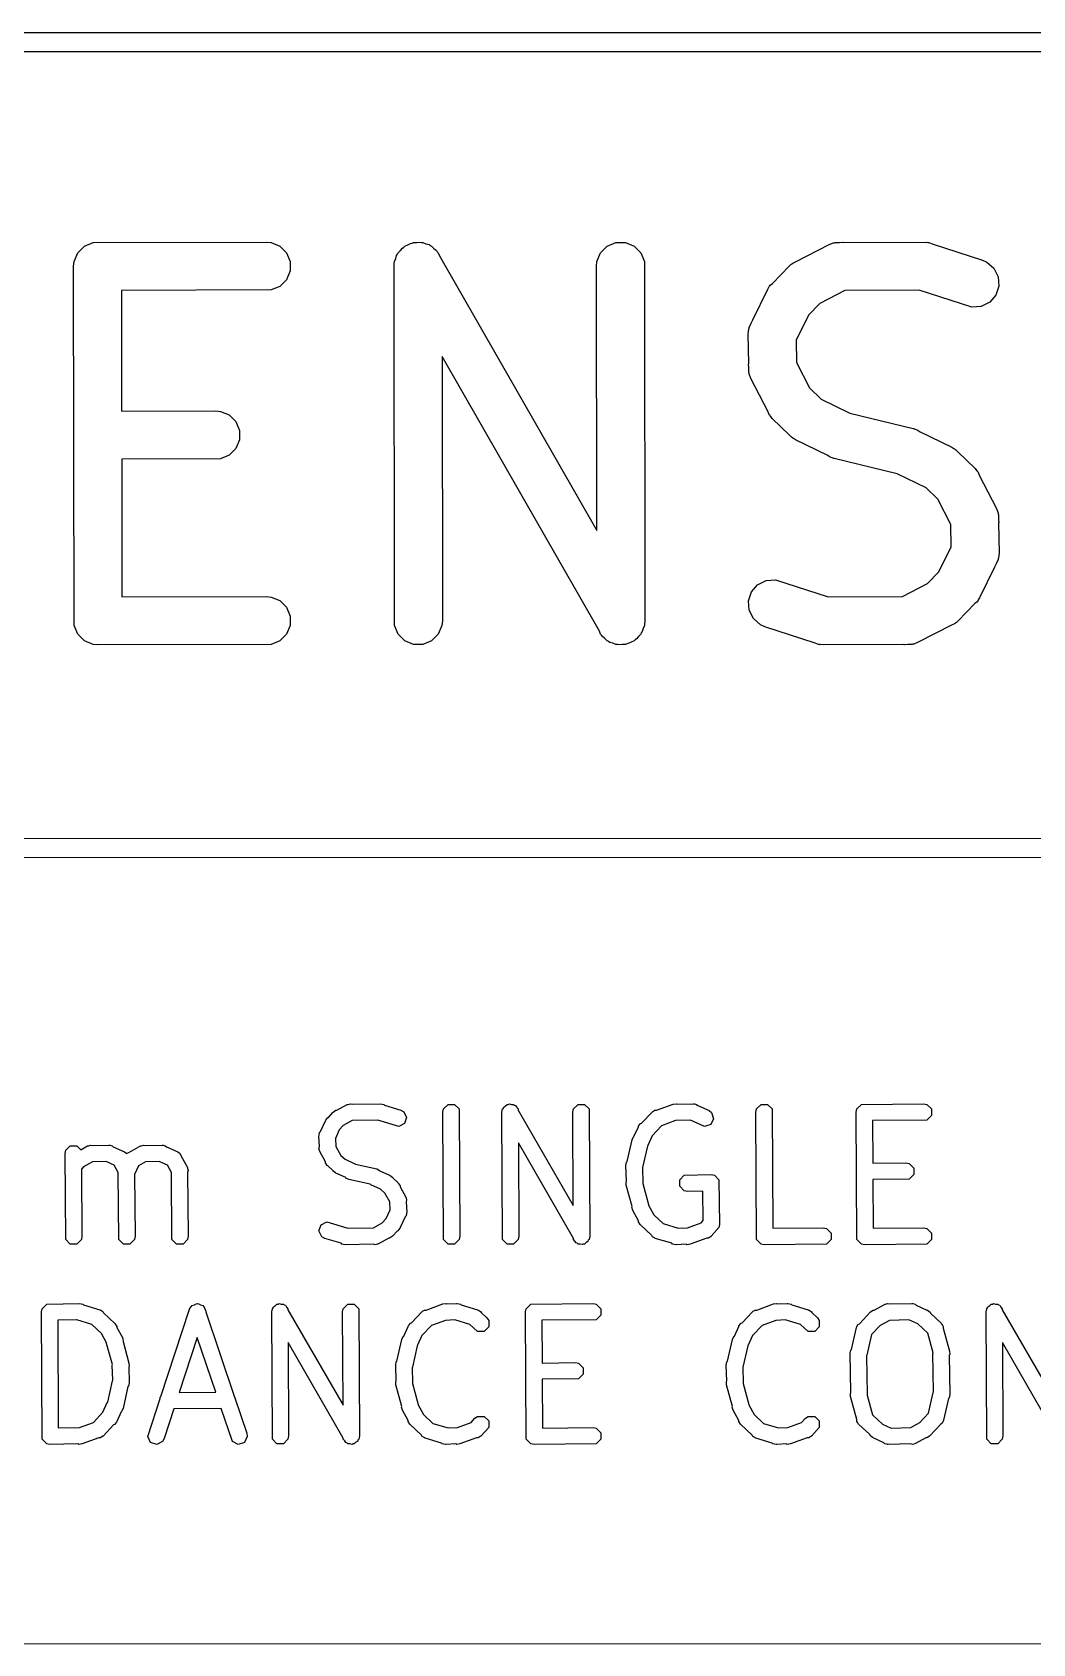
# Model space of a CAD drawing. Extents: x 138 to 258, y -115 to -93.
# Drawn here: x 219.03 to 225.34, y -103.04 to -92.88 of the extents above; entities that cross this region are included whole.
import ezdxf

# ---------------------------------------------------------------- set-up
doc = ezdxf.new("R2010")
doc.units = 0
doc.layers.add('BLACK', color=7, linetype='CONTINUOUS')

msp = doc.modelspace()

# ---------------------------------------------------------------- linework, layer by layer
at = {"layer": 'BLACK', "linetype": 'CONTINUOUS'}
for p, q in [((164.0343, -92.879934), (258.0386, -92.8751)), ((257.975155, -92.99727), (164.117349, -93.002096)), ((219.358984, -94.224288), (219.413921, -94.201532)), ((219.413921, -94.201532), (220.508034, -94.198604)), ((220.508034, -94.198604), (220.537766, -94.201532)), ((220.537766, -94.201532), (220.592703, -94.224288)), ((221.400034, -94.21653), (221.417633, -94.206475)), ((221.417633, -94.206475), (221.427269, -94.20525)), ((221.427269, -94.20525), (221.436245, -94.201532)), ((221.436245, -94.201532), (221.456516, -94.201532)), ((221.456516, -94.201532), (221.476622, -94.198976)), ((221.476622, -94.198976), (221.485994, -94.201532)), ((221.485994, -94.201532), (221.495709, -94.201532)), ((221.495709, -94.201532), (221.514435, -94.209288)), ((222.658565, -94.224288), (222.713502, -94.201532)), ((222.713502, -94.201532), (222.772966, -94.201532)), ((222.772966, -94.201532), (222.827903, -94.224288)), ((224.058774, -94.214693), (224.086677, -94.204015)), ((224.086677, -94.204015), (224.092139, -94.203626)), ((224.092139, -94.203626), (224.097197, -94.201532)), ((224.097197, -94.201532), (224.123549, -94.201394)), ((224.123549, -94.201394), (224.14599, -94.1998)), ((224.14599, -94.1998), (224.150355, -94.201255)), ((224.150355, -94.201255), (224.65912, -94.198604)), ((224.65912, -94.198604), (224.674163, -94.200085)), ((224.674163, -94.200085), (224.678181, -94.1998)), ((224.678181, -94.1998), (224.681194, -94.200777)), ((224.681194, -94.200777), (224.688852, -94.201532)), ((224.688852, -94.201532), (224.708134, -94.209519)), ((219.294181, -94.321272), (219.316937, -94.266335)), ((219.316937, -94.266335), (219.358984, -94.224288)), ((220.592703, -94.224288), (220.63475, -94.266335)), ((220.63475, -94.266335), (220.657506, -94.321272)), ((221.316505, -94.321272), (221.324261, -94.302545)), ((221.324261, -94.302545), (221.329595, -94.282991)), ((221.329595, -94.282991), (221.335543, -94.27531)), ((221.335543, -94.27531), (221.339261, -94.266335)), ((221.339261, -94.266335), (221.353593, -94.252002)), ((221.353593, -94.252002), (221.366004, -94.235977)), ((221.366004, -94.235977), (221.374438, -94.231157)), ((221.374438, -94.231157), (221.381308, -94.224288)), ((221.381308, -94.224288), (221.400034, -94.21653)), ((221.514435, -94.209288), (221.53399, -94.214622)), ((221.53399, -94.214622), (221.54167, -94.22057)), ((221.54167, -94.22057), (221.550646, -94.224288)), ((221.550646, -94.224288), (221.564978, -94.23862)), ((221.564978, -94.23862), (221.581004, -94.251031)), ((221.581004, -94.251031), (221.585853, -94.259495)), ((221.585853, -94.259495), (221.592693, -94.266335)), ((221.592693, -94.266335), (221.600317, -94.28474)), ((221.600317, -94.28474), (222.592988, -96.01739)), ((222.593762, -94.321272), (222.616518, -94.266335)), ((222.616518, -94.266335), (222.658565, -94.224288)), ((222.827903, -94.224288), (222.86995, -94.266335)), ((222.86995, -94.266335), (222.892706, -94.321272)), ((223.847624, -94.32317), (224.058774, -94.214693)), ((224.708134, -94.209519), (225.026628, -94.312863)), ((219.291253, -94.351004), (219.294181, -94.321272)), ((219.294181, -96.615936), (219.291253, -94.351004)), ((220.657506, -94.380736), (220.63475, -94.435673)), ((220.657506, -94.321272), (220.657506, -94.380736)), ((221.313577, -94.351004), (221.31433, -94.343356)), ((221.316505, -96.615936), (221.313577, -94.351004)), ((221.313949, -94.340359), (221.315007, -94.336477)), ((221.31433, -94.343356), (221.313949, -94.340359)), ((221.315007, -94.336477), (221.316505, -94.321272)), ((222.590834, -94.351004), (222.593762, -94.321272)), ((222.592988, -96.01739), (222.590834, -94.351004)), ((222.892706, -94.321272), (222.895634, -96.586204)), ((223.700738, -94.458716), (223.80629, -94.349679)), ((223.80629, -94.349679), (223.817976, -94.340087)), ((223.817976, -94.340087), (223.820614, -94.337047)), ((223.820614, -94.337047), (223.823469, -94.33558)), ((223.823469, -94.33558), (223.829384, -94.330726)), ((223.829384, -94.330726), (223.847624, -94.32317)), ((225.026628, -94.312863), (225.053908, -94.325043)), ((225.053908, -94.325043), (225.09883, -94.364003)), ((225.09883, -94.364003), (225.125423, -94.417189)), ((220.537766, -94.500476), (219.593359, -94.503003)), ((219.593359, -94.503003), (219.594345, -95.265231)), ((220.592703, -94.47772), (220.537766, -94.500476)), ((220.63475, -94.435673), (220.592703, -94.47772)), ((223.577054, -94.689493), (223.671304, -94.495724)), ((223.671304, -94.495724), (223.679359, -94.482927)), ((223.679359, -94.482927), (223.680899, -94.479211)), ((223.680899, -94.479211), (223.683187, -94.476847)), ((223.683187, -94.476847), (223.68722, -94.470441)), ((223.68722, -94.470441), (223.700738, -94.458716)), ((224.158389, -94.50324), (223.999256, -94.584994)), ((224.626999, -94.500798), (224.158389, -94.50324)), ((224.959374, -94.608646), (224.626999, -94.500798)), ((225.129638, -94.476503), (225.110834, -94.532916)), ((225.125423, -94.417189), (225.129638, -94.476503)), ((223.999256, -94.584994), (223.928218, -94.658378)), ((225.018687, -94.60443), (224.959374, -94.608646)), ((225.071873, -94.577837), (225.018687, -94.60443)), ((225.110834, -94.532916), (225.071873, -94.577837)), ((223.554189, -94.736503), (223.566817, -94.71054)), ((223.566817, -94.71054), (223.574461, -94.692087)), ((223.574461, -94.692087), (223.577054, -94.689493)), ((223.928218, -94.658378), (223.851483, -94.816138)), ((223.548777, -94.776756), (223.551705, -94.747024)), ((223.551076, -94.967264), (223.548777, -94.776756)), ((223.551705, -94.747024), (223.5538, -94.741964)), ((223.5538, -94.741964), (223.554189, -94.736503)), ((223.851483, -94.816138), (223.853192, -94.957741)), ((222.608893, -96.652467), (221.616222, -94.919817)), ((221.616222, -94.919817), (221.618377, -96.586204)), ((223.549974, -94.970571), (223.551076, -94.967264)), ((223.551349, -94.989931), (223.549974, -94.970571)), ((223.551705, -95.019364), (223.551349, -94.989931)), ((223.5538, -95.024423), (223.551705, -95.019364)), ((223.853192, -94.957741), (223.935167, -95.117304)), ((223.554189, -95.029885), (223.5538, -95.024423)), ((223.564866, -95.057787), (223.554189, -95.029885)), ((223.673343, -95.268936), (223.564866, -95.057787)), ((223.935167, -95.117304), (224.008553, -95.188344)), ((224.008553, -95.188344), (224.190452, -95.276821)), ((219.594345, -95.265231), (220.18872, -95.262985)), ((220.18872, -95.262985), (220.218452, -95.265913)), ((220.218452, -95.265913), (220.273389, -95.288669)), ((220.273389, -95.288669), (220.315436, -95.330716)), ((223.680899, -95.287177), (223.673343, -95.268936)), ((223.685753, -95.293091), (223.680899, -95.287177)), ((223.68722, -95.295947), (223.685753, -95.293091)), ((223.69026, -95.298584), (223.68722, -95.295947)), ((223.699852, -95.310271), (223.69026, -95.298584)), ((223.808889, -95.415822), (223.699852, -95.310271)), ((224.190452, -95.276821), (224.589644, -95.373973)), ((220.315436, -95.330716), (220.338192, -95.385653)), ((220.338192, -95.385653), (220.338192, -95.445117)), ((223.820614, -95.429341), (223.808889, -95.415822)), ((224.589644, -95.373973), (224.591838, -95.374757)), ((224.591838, -95.374757), (224.592935, -95.374835)), ((224.592935, -95.374835), (224.595365, -95.376017)), ((224.595365, -95.376017), (224.617778, -95.384025)), ((224.617778, -95.384025), (224.629145, -95.392447)), ((224.629145, -95.392447), (224.833714, -95.49195)), ((220.315436, -95.500054), (220.273389, -95.542101)), ((220.338192, -95.445117), (220.315436, -95.500054)), ((223.827019, -95.433373), (223.820614, -95.429341)), ((223.829384, -95.435662), (223.827019, -95.433373)), ((223.833102, -95.437202), (223.829384, -95.435662)), ((223.845897, -95.445256), (223.833102, -95.437202)), ((224.050464, -95.544759), (223.845897, -95.445256)), ((224.833714, -95.49195), (224.84651, -95.500005)), ((224.84651, -95.500005), (224.850227, -95.501545)), ((224.850227, -95.501545), (224.85259, -95.503833)), ((224.85259, -95.503833), (224.858997, -95.507866)), ((224.858997, -95.507866), (224.870721, -95.521384)), ((224.870721, -95.521384), (224.979759, -95.626936)), ((220.218452, -95.564857), (219.594735, -95.567214)), ((219.594735, -95.567214), (219.595859, -96.436245)), ((220.273389, -95.542101), (220.218452, -95.564857)), ((224.061833, -95.553183), (224.050464, -95.544759)), ((224.084245, -95.56119), (224.061833, -95.553183)), ((224.086676, -95.562373), (224.084245, -95.56119)), ((224.087772, -95.56245), (224.086676, -95.562373)), ((224.089967, -95.563235), (224.087772, -95.56245)), ((224.489156, -95.660385), (224.089967, -95.563235)), ((224.979759, -95.626936), (224.98935, -95.638622)), ((224.671059, -95.748864), (224.489156, -95.660385)), ((224.98935, -95.638622), (224.992391, -95.64126)), ((224.992391, -95.64126), (224.993857, -95.644115)), ((224.993857, -95.644115), (224.998712, -95.65003)), ((224.998712, -95.65003), (225.006267, -95.66827)), ((225.006267, -95.66827), (225.114745, -95.87942)), ((224.744443, -95.819902), (224.671059, -95.748864)), ((224.826418, -95.979465), (224.744443, -95.819902)), ((225.114745, -95.87942), (225.125423, -95.907323)), ((225.125423, -95.907323), (225.125811, -95.912785)), ((225.125811, -95.912785), (225.127906, -95.917843)), ((225.127906, -95.917843), (225.128261, -95.947259)), ((224.828127, -96.121067), (224.826418, -95.979465)), ((225.128261, -95.947259), (225.129638, -95.966636)), ((225.129638, -95.966636), (225.128534, -95.969945)), ((225.128534, -95.969945), (225.130834, -96.160451)), ((224.751393, -96.278827), (224.828127, -96.121067)), ((225.112791, -96.226672), (225.10515, -96.24512)), ((225.125423, -96.200703), (225.112791, -96.226672)), ((225.125811, -96.19524), (225.125423, -96.200703)), ((225.127906, -96.190183), (225.125811, -96.19524)), ((225.130834, -96.160451), (225.127906, -96.190183)), ((223.607738, -96.359371), (223.660924, -96.332778)), ((223.660924, -96.332778), (223.720238, -96.328562)), ((223.720238, -96.328562), (224.052612, -96.436409)), ((224.680353, -96.352214), (224.751393, -96.278827)), ((225.102557, -96.247712), (225.008307, -96.441482)), ((225.10515, -96.24512), (225.102557, -96.247712)), ((219.595859, -96.436245), (220.508034, -96.433804)), ((220.508034, -96.433804), (220.537766, -96.436732)), ((220.537766, -96.436732), (220.592703, -96.459488)), ((223.549973, -96.460705), (223.568777, -96.404293)), ((223.568777, -96.404293), (223.607738, -96.359371)), ((224.052612, -96.436409), (224.521221, -96.433967)), ((224.521221, -96.433967), (224.680353, -96.352214)), ((225.008307, -96.441482), (225.000253, -96.454275)), ((220.592703, -96.459488), (220.63475, -96.501535)), ((220.63475, -96.501535), (220.657506, -96.556472)), ((223.554189, -96.520019), (223.549973, -96.460705)), ((223.580782, -96.573205), (223.554189, -96.520019)), ((224.978876, -96.478486), (224.873322, -96.587529)), ((224.992391, -96.466766), (224.978876, -96.478486)), ((224.996423, -96.46036), (224.992391, -96.466766)), ((224.998713, -96.457995), (224.996423, -96.46036)), ((225.000253, -96.454275), (224.998713, -96.457995)), ((219.316937, -96.670873), (219.294181, -96.615936)), ((220.657506, -96.615936), (220.63475, -96.670873)), ((220.657506, -96.556472), (220.657506, -96.615936)), ((221.339261, -96.670873), (221.316505, -96.615936)), ((221.615449, -96.615936), (221.592693, -96.670873)), ((221.618377, -96.586204), (221.615449, -96.615936)), ((222.884949, -96.634662), (222.879616, -96.654217)), ((222.892706, -96.615936), (222.884949, -96.634662)), ((222.894203, -96.60073), (222.892706, -96.615936)), ((222.895262, -96.596849), (222.894203, -96.60073)), ((222.895634, -96.586204), (222.89488, -96.593851)), ((222.89488, -96.593851), (222.895262, -96.596849)), ((223.625704, -96.612166), (223.580782, -96.573205)), ((223.652984, -96.624345), (223.625704, -96.612166)), ((223.971472, -96.727687), (223.652984, -96.624345)), ((224.831983, -96.614039), (224.620837, -96.722515)), ((224.850228, -96.606482), (224.831983, -96.614039)), ((224.856144, -96.601626), (224.850228, -96.606482)), ((224.858997, -96.600161), (224.856144, -96.601626)), ((224.861631, -96.597122), (224.858997, -96.600161)), ((224.873322, -96.587529), (224.861631, -96.597122)), ((219.358984, -96.71292), (219.316937, -96.670873)), ((219.413921, -96.735676), (219.358984, -96.71292)), ((219.443653, -96.738604), (219.413921, -96.735676)), ((220.537766, -96.735676), (219.443653, -96.738604)), ((220.592703, -96.71292), (220.537766, -96.735676)), ((220.63475, -96.670873), (220.592703, -96.71292)), ((221.381308, -96.71292), (221.339261, -96.670873)), ((221.436245, -96.735676), (221.381308, -96.71292)), ((221.495709, -96.735676), (221.436245, -96.735676)), ((221.550646, -96.71292), (221.495709, -96.735676)), ((221.592693, -96.670873), (221.550646, -96.71292)), ((222.616518, -96.670873), (222.608893, -96.652467)), ((222.623357, -96.677712), (222.616518, -96.670873)), ((222.628207, -96.686177), (222.623357, -96.677712)), ((222.644232, -96.698587), (222.628207, -96.686177)), ((222.658565, -96.71292), (222.644232, -96.698587)), ((222.66754, -96.716637), (222.658565, -96.71292)), ((222.675221, -96.722586), (222.66754, -96.716637)), ((222.694775, -96.727919), (222.675221, -96.722586)), ((222.713502, -96.735676), (222.694775, -96.727919)), ((222.723217, -96.735676), (222.713502, -96.735676)), ((222.732589, -96.738232), (222.723217, -96.735676)), ((222.752695, -96.735676), (222.732589, -96.738232)), ((222.772966, -96.735676), (222.752695, -96.735676)), ((222.781941, -96.731957), (222.772966, -96.735676)), ((222.791578, -96.730733), (222.781941, -96.731957)), ((222.809176, -96.720677), (222.791578, -96.730733)), ((222.827903, -96.71292), (222.809176, -96.720677)), ((222.834772, -96.70605), (222.827903, -96.71292)), ((222.843207, -96.701231), (222.834772, -96.70605)), ((222.855617, -96.685205), (222.843207, -96.701231)), ((222.86995, -96.670873), (222.855617, -96.685205)), ((222.873667, -96.661897), (222.86995, -96.670873)), ((222.879616, -96.654217), (222.873667, -96.661897)), ((223.990759, -96.735676), (223.971472, -96.727687)), ((223.998417, -96.73643), (223.990759, -96.735676)), ((224.001431, -96.737408), (223.998417, -96.73643)), ((224.005447, -96.737122), (224.001431, -96.737408)), ((224.020491, -96.738604), (224.005447, -96.737122)), ((224.529258, -96.735952), (224.020491, -96.738604)), ((224.533621, -96.737407), (224.529258, -96.735952)), ((224.556046, -96.735813), (224.533621, -96.737407)), ((224.582414, -96.735676), (224.556046, -96.735813)), ((224.587473, -96.73358), (224.582414, -96.735676)), ((224.592935, -96.733192), (224.587473, -96.73358)), ((224.620837, -96.722515), (224.592935, -96.733192)), ((214.247846, -97.959923), (236.4486, -97.9551)), ((236.385117, -98.077285), (214.282291, -98.082087)), ((220.899937, -99.718067), (220.926853, -99.687986)), ((220.926853, -99.687986), (220.926914, -99.687804)), ((220.926914, -99.687804), (220.927115, -99.687693)), ((220.927115, -99.687693), (220.929493, -99.685036)), ((220.929493, -99.685036), (220.946797, -99.673473)), ((220.946797, -99.673473), (220.952974, -99.673473)), ((220.952974, -99.673473), (221.017861, -99.637791)), ((221.017861, -99.637791), (221.020438, -99.637085)), ((221.020438, -99.637085), (221.021304, -99.63622)), ((221.021304, -99.63622), (221.023774, -99.636171)), ((221.023774, -99.636171), (221.037934, -99.632294)), ((221.037934, -99.632294), (221.048131, -99.635693)), ((221.048131, -99.635693), (221.227983, -99.63216)), ((221.227983, -99.63216), (221.248395, -99.63622)), ((221.248395, -99.63622), (221.253196, -99.641021)), ((221.253196, -99.641021), (221.35661, -99.67215)), ((221.35661, -99.67215), (221.374691, -99.682457)), ((221.374691, -99.682457), (221.392949, -99.718972)), ((221.621683, -99.6855), (221.625743, -99.665088)), ((221.625743, -100.488232), (221.621683, -99.6855)), ((221.625743, -99.665088), (221.654611, -99.63622)), ((221.654611, -99.63622), (221.695435, -99.63622)), ((221.695435, -99.63622), (221.724303, -99.665088)), ((221.724303, -99.665088), (221.728363, -100.46782)), ((221.994216, -99.6855), (221.998276, -99.665088)), ((221.998276, -100.488232), (221.994216, -99.6855)), ((221.998276, -99.665088), (222.003456, -99.659907)), ((222.003456, -99.659907), (222.005384, -99.65284)), ((222.005384, -99.65284), (222.017377, -99.645986)), ((222.017377, -99.645986), (222.027144, -99.63622)), ((222.027144, -99.63622), (222.034469, -99.63622)), ((222.034469, -99.63622), (222.040829, -99.632586)), ((222.040829, -99.632586), (222.054154, -99.63622)), ((222.054154, -99.63622), (222.067968, -99.63622)), ((222.067968, -99.63622), (222.073148, -99.6414)), ((222.073148, -99.6414), (222.080216, -99.643328)), ((222.080216, -99.643328), (222.087235, -99.655487)), ((222.087235, -99.655487), (222.096836, -99.665088)), ((222.096836, -99.665088), (222.096871, -99.672179)), ((222.096871, -99.672179), (222.444231, -100.27389)), ((222.441256, -99.6855), (222.445316, -99.665088)), ((222.444231, -100.27389), (222.441256, -99.6855)), ((222.445316, -99.665088), (222.474184, -99.63622)), ((222.474184, -99.63622), (222.515008, -99.63622)), ((222.515008, -99.63622), (222.543876, -99.665088)), ((222.543876, -99.665088), (222.547936, -100.46782)), ((222.875701, -99.754875), (222.941172, -99.685036)), ((222.941172, -99.685036), (222.943393, -99.683551)), ((222.943393, -99.683551), (222.943941, -99.682457)), ((222.943941, -99.682457), (222.946355, -99.681572)), ((222.946355, -99.681572), (222.958476, -99.673474)), ((222.958476, -99.673474), (222.968465, -99.673473)), ((222.968465, -99.673473), (223.073781, -99.634897)), ((223.073781, -99.634897), (223.09443, -99.632294)), ((223.09443, -99.632294), (223.100427, -99.635292)), ((223.100427, -99.635292), (223.202409, -99.63216)), ((223.202409, -99.63216), (223.205028, -99.632681)), ((223.205028, -99.632681), (223.20619, -99.632294)), ((223.20619, -99.632294), (223.208631, -99.633397)), ((223.208631, -99.633397), (223.222821, -99.63622)), ((223.222821, -99.63622), (223.229374, -99.642773)), ((223.229374, -99.642773), (223.30077, -99.675044)), ((223.30077, -99.675044), (223.317211, -99.687804)), ((223.317211, -99.687804), (223.330122, -99.726534)), ((223.596109, -99.6855), (223.600169, -99.665088)), ((223.600169, -100.488232), (223.596109, -99.6855)), ((223.600169, -99.665088), (223.629037, -99.63622)), ((223.629037, -99.63622), (223.669861, -99.63622)), ((223.669861, -99.63622), (223.698729, -99.665088)), ((223.698729, -99.665088), (223.702535, -100.41778)), ((224.229416, -99.6855), (224.233476, -99.665088)), ((224.233476, -100.488232), (224.229416, -99.6855)), ((224.233476, -99.665088), (224.262344, -99.63622)), ((224.262344, -99.63622), (224.65529, -99.63216)), ((224.65529, -99.63216), (224.675702, -99.63622)), ((224.675702, -99.63622), (224.70457, -99.665088)), ((224.70457, -99.665088), (224.70457, -99.705912)), ((220.849975, -99.807548), (220.880676, -99.739628)), ((220.880676, -99.739594), (220.880707, -99.739558)), ((220.880676, -99.739628), (220.880676, -99.739594)), ((220.880707, -99.739558), (220.882247, -99.736153)), ((220.882247, -99.736153), (220.895007, -99.719711)), ((220.895007, -99.719711), (220.899937, -99.718067)), ((220.993037, -99.769376), (220.967976, -99.797384)), ((221.048822, -99.7387), (220.993037, -99.769376)), ((221.210114, -99.735531), (221.048822, -99.7387)), ((221.211116, -99.736103), (221.210114, -99.735531)), ((221.343524, -99.775959), (221.211116, -99.736103)), ((221.380039, -99.757701), (221.343524, -99.775959)), ((221.392949, -99.718972), (221.380039, -99.757701)), ((222.827421, -99.838121), (222.855103, -99.776882)), ((222.855103, -99.776848), (222.855133, -99.776815)), ((222.855103, -99.776882), (222.855103, -99.776848)), ((222.855133, -99.776815), (222.856675, -99.773405)), ((222.856675, -99.773405), (222.869435, -99.756964)), ((222.869435, -99.756964), (222.875701, -99.754875)), ((223.002017, -99.771062), (222.942389, -99.834667)), ((223.090219, -99.738754), (223.002017, -99.771062)), ((223.090649, -99.73884), (223.090219, -99.738754)), ((223.184626, -99.735953), (223.090649, -99.73884)), ((223.273135, -99.775959), (223.184626, -99.735953)), ((223.311865, -99.763048), (223.273135, -99.775959)), ((223.330122, -99.726534), (223.311865, -99.763048)), ((224.675702, -99.73478), (224.332406, -99.738327)), ((224.332406, -99.738327), (224.333768, -100.007721)), ((224.70457, -99.705912), (224.675702, -99.73478)), ((219.24153, -99.925861), (219.270398, -99.896993)), ((219.270398, -99.896993), (219.311222, -99.896993)), ((219.311222, -99.896993), (219.336182, -99.921953)), ((219.336182, -99.921953), (219.378715, -99.898564)), ((219.378715, -99.898564), (219.381292, -99.897858)), ((219.381292, -99.897858), (219.382158, -99.896993)), ((219.382158, -99.896993), (219.384741, -99.896913)), ((219.384741, -99.896913), (219.398788, -99.893067)), ((219.398788, -99.893067), (219.408169, -99.896193)), ((219.408169, -99.896193), (219.51433, -99.892933)), ((219.51433, -99.892933), (219.51695, -99.893454)), ((219.51695, -99.893454), (219.518112, -99.893067)), ((219.518112, -99.893067), (219.520554, -99.894171)), ((219.520554, -99.894171), (219.534742, -99.896993)), ((219.534742, -99.896993), (219.541295, -99.903546)), ((219.639508, -99.939526), (219.713995, -99.898564)), ((219.713995, -99.898564), (219.716572, -99.897858)), ((219.716572, -99.897858), (219.717438, -99.896993)), ((219.717438, -99.896993), (219.720021, -99.896913)), ((219.720021, -99.896913), (219.734068, -99.893067)), ((219.734068, -99.893067), (219.743449, -99.896193)), ((219.743449, -99.896193), (219.84961, -99.892933)), ((219.84961, -99.892933), (219.85223, -99.893454)), ((219.85223, -99.893454), (219.853392, -99.893067)), ((219.853392, -99.893067), (219.855834, -99.894171)), ((219.855834, -99.894171), (219.870022, -99.896993)), ((219.870022, -99.896993), (219.876575, -99.903546)), ((220.839363, -99.834513), (220.839884, -99.831892)), ((220.842346, -99.904253), (220.839363, -99.834513)), ((220.839497, -99.830731), (220.840601, -99.828288)), ((220.839884, -99.831892), (220.839497, -99.830731)), ((220.840601, -99.828288), (220.843423, -99.814101)), ((220.843423, -99.814101), (220.849975, -99.807548)), ((220.967976, -99.797384), (220.943576, -99.851365)), ((220.943576, -99.851365), (220.945725, -99.90159)), ((222.44528, -100.48114), (222.09792, -99.879429)), ((222.09792, -99.879429), (222.100896, -100.46782)), ((222.784326, -99.996637), (222.815382, -99.85883)), ((222.815382, -99.85883), (222.824271, -99.840012)), ((222.824271, -99.840012), (222.827421, -99.838121)), ((222.914838, -99.895622), (222.911886, -99.899425)), ((222.942389, -99.834667), (222.914838, -99.895622)), ((219.23747, -99.946273), (219.24153, -99.925861)), ((219.24153, -100.488232), (219.23747, -99.946273)), ((219.409826, -99.99939), (219.353891, -100.03015)), ((219.496546, -99.996726), (219.409826, -99.99939)), ((219.548077, -100.020018), (219.496546, -99.996726)), ((219.541295, -99.903546), (219.612692, -99.935819)), ((219.612692, -99.935819), (219.62108, -99.942329)), ((219.62108, -99.942329), (219.623786, -99.943231)), ((219.623786, -99.943231), (219.624935, -99.945321)), ((219.624935, -99.945321), (219.626082, -99.946211)), ((219.626082, -99.946211), (219.628396, -99.943231)), ((219.628396, -99.943231), (219.639508, -99.939526)), ((219.745106, -99.99939), (219.699835, -100.024285)), ((219.831826, -99.996726), (219.745106, -99.99939)), ((219.883357, -100.020018), (219.831826, -99.996726)), ((219.876575, -99.903546), (219.947972, -99.935819)), ((219.947972, -99.935819), (219.95636, -99.942329)), ((219.95636, -99.942329), (219.959066, -99.943231)), ((219.959066, -99.943231), (219.960215, -99.945321)), ((219.960215, -99.945321), (219.964413, -99.948579)), ((219.964413, -99.948579), (219.968116, -99.959688)), ((219.968116, -99.959688), (220.009079, -100.034178)), ((220.839497, -99.912801), (220.842346, -99.904253)), ((220.843306, -99.926712), (220.839497, -99.912801)), ((220.843423, -99.929432), (220.843306, -99.926712)), ((220.844288, -99.930297), (220.843423, -99.929432)), ((220.844994, -99.932874), (220.844288, -99.930297)), ((220.880676, -99.997762), (220.844994, -99.932874)), ((220.880677, -100.00394), (220.880676, -99.997762)), ((220.945725, -99.90159), (220.976579, -99.957699)), ((220.976579, -99.957699), (221.004588, -99.982759)), ((221.004588, -99.982759), (221.06557, -100.010324)), ((222.776536, -100.02078), (222.780596, -100.000368)), ((222.780596, -100.000368), (222.784326, -99.996637)), ((222.911886, -99.899425), (222.881623, -100.033717)), ((219.353891, -100.03015), (219.340979, -100.044581)), ((219.340979, -100.044581), (219.34415, -100.46782)), ((219.572815, -100.065004), (219.548077, -100.020018)), ((219.57681, -100.488232), (219.572815, -100.065004)), ((219.699835, -100.024285), (219.675747, -100.077576)), ((219.675747, -100.077576), (219.67943, -100.46782)), ((219.908095, -100.065004), (219.883357, -100.020018)), ((219.91209, -100.488232), (219.908095, -100.065004)), ((220.009079, -100.034178), (220.009784, -100.036755)), ((220.009784, -100.036755), (220.01065, -100.037621)), ((220.01065, -100.037621), (220.010672, -100.039996)), ((220.010672, -100.039996), (220.014576, -100.054251)), ((220.014576, -100.054251), (220.01091, -100.065247)), ((220.01091, -100.065247), (220.01471, -100.46782)), ((220.892239, -100.021245), (220.880677, -100.00394)), ((220.894898, -100.023624), (220.892239, -100.021245)), ((220.895007, -100.023822), (220.894898, -100.023624)), ((220.895185, -100.023881), (220.895007, -100.023822)), ((220.92527, -100.050799), (220.895185, -100.023881)), ((220.926914, -100.055729), (220.92527, -100.050799)), ((220.943356, -100.068489), (220.926914, -100.055729)), ((220.946763, -100.070029), (220.943356, -100.068489)), ((220.946798, -100.07006), (220.946763, -100.070029)), ((220.946831, -100.070059), (220.946798, -100.07006)), ((221.00807, -100.09774), (220.946831, -100.070059)), ((221.009961, -100.100891), (221.00807, -100.09774)), ((221.028779, -100.10978), (221.009961, -100.100891)), ((221.06557, -100.010324), (221.069373, -100.013275)), ((221.069373, -100.013275), (221.203667, -100.04354)), ((221.203667, -100.04354), (221.222485, -100.052429)), ((221.222485, -100.052429), (221.224375, -100.055579)), ((221.224375, -100.055579), (221.285614, -100.08326)), ((221.285614, -100.08326), (221.285648, -100.08326)), ((221.285648, -100.08326), (221.285682, -100.08329)), ((221.285682, -100.08329), (221.28909, -100.084831)), ((221.28909, -100.084831), (221.305532, -100.097591)), ((221.305532, -100.097591), (221.307175, -100.102521)), ((222.7796, -100.12055), (222.776536, -100.02078)), ((222.881623, -100.033717), (222.880268, -100.036584)), ((222.880268, -100.036584), (222.883216, -100.13254)), ((223.115876, -100.112128), (223.144744, -100.08326)), ((223.144744, -100.08326), (223.314169, -100.0792)), ((223.314169, -100.0792), (223.334581, -100.08326)), ((223.334581, -100.08326), (223.363449, -100.112128)), ((224.333768, -100.007721), (224.54353, -100.004693)), ((224.54353, -100.004693), (224.563942, -100.008753)), ((224.563942, -100.008753), (224.59281, -100.037621)), ((224.59281, -100.078445), (224.563942, -100.107313)), ((224.59281, -100.037621), (224.59281, -100.078445)), ((221.163072, -100.140044), (221.028779, -100.10978)), ((221.166876, -100.142996), (221.163072, -100.140044)), ((221.227855, -100.170559), (221.166876, -100.142996)), ((221.255866, -100.195621), (221.227855, -100.170559)), ((221.28672, -100.251729), (221.255866, -100.195621)), ((221.307175, -100.102521), (221.337256, -100.129436)), ((221.337256, -100.129436), (221.337439, -100.129497)), ((221.337439, -100.129497), (221.337549, -100.129698)), ((221.337549, -100.129698), (221.340206, -100.132075)), ((221.340206, -100.132075), (221.351769, -100.149379)), ((221.351769, -100.149379), (221.351769, -100.155556)), ((221.351769, -100.155556), (221.387452, -100.220446)), ((222.777117, -100.12469), (222.7796, -100.12055)), ((222.778129, -100.145477), (222.777117, -100.12469)), ((222.815379, -100.280966), (222.778129, -100.145477)), ((222.883216, -100.13254), (222.88248, -100.136236)), ((222.88248, -100.136236), (222.918876, -100.268616)), ((223.115876, -100.152952), (223.115876, -100.112128)), ((223.144744, -100.18182), (223.115876, -100.152952)), ((223.165156, -100.18588), (223.144744, -100.18182)), ((223.261565, -100.183569), (223.165156, -100.18588)), ((223.264246, -100.369237), (223.261565, -100.183569)), ((223.363449, -100.112128), (223.367509, -100.393313)), ((224.563942, -100.107313), (224.334289, -100.110628)), ((224.334289, -100.110628), (224.335842, -100.41778)), ((221.264469, -100.355935), (221.288869, -100.301954)), ((221.288869, -100.301954), (221.28672, -100.251729)), ((221.387452, -100.220446), (221.388157, -100.223022)), ((221.388157, -100.223022), (221.389023, -100.223888)), ((221.389023, -100.223888), (221.389139, -100.226607)), ((221.389139, -100.226607), (221.392949, -100.240519)), ((221.392949, -100.240519), (221.390099, -100.249065)), ((221.390099, -100.249065), (221.393083, -100.318807)), ((222.813923, -100.285335), (222.815379, -100.280966)), ((222.81942, -100.305408), (222.813923, -100.285335)), ((222.855103, -100.370294), (222.81942, -100.305408)), ((222.918876, -100.268616), (222.919046, -100.272113)), ((222.919046, -100.272113), (222.952092, -100.332206)), ((220.839497, -100.434348), (220.852407, -100.395619)), ((220.852407, -100.395619), (220.888922, -100.377361)), ((220.888922, -100.377361), (221.02133, -100.417217)), ((221.183623, -100.414619), (221.239409, -100.383942)), ((221.239409, -100.383942), (221.264469, -100.355935)), ((221.38247, -100.345771), (221.35177, -100.413691)), ((221.389023, -100.339219), (221.38247, -100.345771)), ((221.391844, -100.325031), (221.389023, -100.339219)), ((221.392949, -100.322589), (221.391844, -100.325031)), ((221.393083, -100.318807), (221.392561, -100.321427)), ((221.392561, -100.321427), (221.392949, -100.322589)), ((222.855103, -100.376472), (222.855103, -100.370294)), ((222.866666, -100.393777), (222.855103, -100.376472)), ((222.93957, -100.462123), (222.866666, -100.393777)), ((222.952092, -100.332206), (222.952152, -100.332425)), ((222.952152, -100.332425), (223.011896, -100.388434)), ((223.011896, -100.388434), (223.106726, -100.416979)), ((223.165585, -100.414565), (223.252016, -100.382905)), ((223.252016, -100.382905), (223.264246, -100.369237)), ((223.367509, -100.393313), (223.363449, -100.413725)), ((219.270398, -100.5171), (219.24153, -100.488232)), ((219.34009, -100.488232), (219.311222, -100.5171)), ((219.34415, -100.46782), (219.34009, -100.488232)), ((219.605678, -100.5171), (219.57681, -100.488232)), ((219.67537, -100.488232), (219.646502, -100.5171)), ((219.67943, -100.46782), (219.67537, -100.488232)), ((219.940958, -100.5171), (219.91209, -100.488232)), ((220.01065, -100.488232), (219.981782, -100.5171)), ((220.01471, -100.46782), (220.01065, -100.488232)), ((220.857755, -100.470863), (220.839497, -100.434348)), ((220.875836, -100.48117), (220.857755, -100.470863)), ((220.979249, -100.512298), (220.875836, -100.48117)), ((221.02133, -100.417217), (221.022331, -100.417788)), ((221.022331, -100.417788), (221.183623, -100.414619)), ((221.279471, -100.479847), (221.214584, -100.515529)), ((221.285649, -100.479847), (221.279471, -100.479847)), ((221.302953, -100.468284), (221.285649, -100.479847)), ((221.30533, -100.465626), (221.302953, -100.468284)), ((221.305532, -100.465516), (221.30533, -100.465626)), ((221.305592, -100.465333), (221.305532, -100.465516)), ((221.332508, -100.435252), (221.305592, -100.465333)), ((221.337439, -100.433609), (221.332508, -100.435252)), ((221.350199, -100.417167), (221.337439, -100.433609)), ((221.351738, -100.413761), (221.350199, -100.417167)), ((221.35177, -100.413726), (221.351738, -100.413761)), ((221.35177, -100.413691), (221.35177, -100.413726)), ((221.654611, -100.5171), (221.625743, -100.488232)), ((221.724303, -100.488232), (221.695435, -100.5171)), ((221.728363, -100.46782), (221.724303, -100.488232)), ((222.027144, -100.5171), (221.998276, -100.488232)), ((222.096836, -100.488232), (222.067968, -100.5171)), ((222.100896, -100.46782), (222.096836, -100.488232)), ((222.445316, -100.488232), (222.44528, -100.48114)), ((222.454916, -100.497832), (222.445316, -100.488232)), ((222.461936, -100.509992), (222.454916, -100.497832)), ((222.524774, -100.507333), (222.515008, -100.5171)), ((222.536768, -100.50048), (222.524774, -100.507333)), ((222.538695, -100.493412), (222.536768, -100.50048)), ((222.543876, -100.488232), (222.538695, -100.493412)), ((222.547936, -100.46782), (222.543876, -100.488232)), ((222.943941, -100.470863), (222.93957, -100.462123)), ((222.956577, -100.478066), (222.943941, -100.470863)), ((222.958476, -100.479846), (222.956577, -100.478066)), ((222.959699, -100.479846), (222.958476, -100.479846)), ((222.962022, -100.48117), (222.959699, -100.479846)), ((223.065435, -100.512298), (222.962022, -100.48117)), ((223.106726, -100.416979), (223.165156, -100.41448)), ((223.165156, -100.41448), (223.165585, -100.414565)), ((223.287339, -100.479846), (223.182023, -100.518423)), ((223.297329, -100.479846), (223.287339, -100.479846)), ((223.309451, -100.471746), (223.297329, -100.479846)), ((223.311864, -100.470863), (223.309451, -100.471746)), ((223.31241, -100.469769), (223.311864, -100.470863)), ((223.314634, -100.468284), (223.31241, -100.469769)), ((223.363449, -100.413725), (223.314634, -100.468284)), ((223.629037, -100.5171), (223.600169, -100.488232)), ((223.702535, -100.41778), (224.021983, -100.41448)), ((224.021983, -100.41448), (224.042395, -100.41854)), ((224.042395, -100.41854), (224.071263, -100.447408)), ((224.071263, -100.488232), (224.042395, -100.5171)), ((224.071263, -100.447408), (224.071263, -100.488232)), ((224.262344, -100.5171), (224.233476, -100.488232)), ((224.335842, -100.41778), (224.65529, -100.41448)), ((224.65529, -100.41448), (224.675702, -100.41854)), ((224.675702, -100.41854), (224.70457, -100.447408)), ((224.70457, -100.488232), (224.675702, -100.5171)), ((224.70457, -100.447408), (224.70457, -100.488232)), ((219.311222, -100.5171), (219.270398, -100.5171)), ((219.646502, -100.5171), (219.605678, -100.5171)), ((219.981782, -100.5171), (219.940958, -100.5171)), ((220.984051, -100.5171), (220.979249, -100.512298)), ((221.004463, -100.52116), (220.984051, -100.5171)), ((221.184314, -100.517626), (221.004463, -100.52116)), ((221.194512, -100.521026), (221.184314, -100.517626)), ((221.20867, -100.517148), (221.194512, -100.521026)), ((221.211142, -100.5171), (221.20867, -100.517148)), ((221.212007, -100.516234), (221.211142, -100.5171)), ((221.214584, -100.515529), (221.212007, -100.516234)), ((221.695435, -100.5171), (221.654611, -100.5171)), ((222.067968, -100.5171), (222.027144, -100.5171)), ((222.469003, -100.511919), (222.461936, -100.509992)), ((222.474184, -100.5171), (222.469003, -100.511919)), ((222.487998, -100.5171), (222.474184, -100.5171)), ((222.501323, -100.520734), (222.487998, -100.5171)), ((222.507683, -100.5171), (222.501323, -100.520734)), ((222.515008, -100.5171), (222.507683, -100.5171)), ((223.070237, -100.5171), (223.065435, -100.512298)), ((223.090649, -100.52116), (223.070237, -100.5171)), ((223.094349, -100.521001), (223.090649, -100.52116)), ((223.09443, -100.521026), (223.094349, -100.521001)), ((223.09449, -100.520995), (223.09443, -100.521026)), ((223.156048, -100.518362), (223.09449, -100.520995)), ((223.161375, -100.521026), (223.156048, -100.518362)), ((223.182023, -100.518423), (223.161375, -100.521026)), ((223.649449, -100.52116), (223.629037, -100.5171)), ((224.042395, -100.5171), (223.649449, -100.52116)), ((224.282756, -100.52116), (224.262344, -100.5171)), ((224.675702, -100.5171), (224.282756, -100.52116)), ((219.092516, -100.924579), (219.121384, -100.895711)), ((219.121384, -100.895711), (219.328063, -100.891651)), ((219.328063, -100.891651), (219.348475, -100.895711)), ((219.348475, -100.895711), (219.353276, -100.900512)), ((219.353276, -100.900512), (219.45669, -100.931641)), ((220.022527, -100.928123), (220.032834, -100.910043)), ((220.032834, -100.910043), (220.036399, -100.90826)), ((220.036399, -100.90826), (220.038182, -100.904695)), ((220.038182, -100.904695), (220.054225, -100.899347)), ((220.054225, -100.899347), (220.069349, -100.891785)), ((220.069349, -100.891785), (220.07313, -100.893045)), ((220.07313, -100.893045), (220.076911, -100.891785)), ((220.076911, -100.891785), (220.092034, -100.899347)), ((220.092034, -100.899347), (220.108078, -100.904695)), ((220.108078, -100.904695), (220.10986, -100.90826)), ((220.10986, -100.90826), (220.113426, -100.910043)), ((220.113426, -100.910043), (220.119039, -100.926616)), ((220.550576, -100.919398), (220.552504, -100.912331)), ((220.552504, -100.912331), (220.564497, -100.905477)), ((220.564497, -100.905477), (220.574264, -100.895711)), ((220.574264, -100.895711), (220.581589, -100.895711)), ((220.581589, -100.895711), (220.587949, -100.892077)), ((220.587949, -100.892077), (220.601274, -100.895711)), ((220.601274, -100.895711), (220.615088, -100.895711)), ((220.615088, -100.895711), (220.620268, -100.900891)), ((220.620268, -100.900891), (220.627336, -100.902819)), ((220.627336, -100.902819), (220.634355, -100.914978)), ((220.634355, -100.914978), (220.643956, -100.924579)), ((220.992436, -100.924579), (221.021304, -100.895711)), ((221.021304, -100.895711), (221.062128, -100.895711)), ((221.062128, -100.895711), (221.090996, -100.924579)), ((221.515585, -100.932964), (221.620901, -100.894388)), ((221.620901, -100.894388), (221.64155, -100.891785)), ((221.64155, -100.891785), (221.646876, -100.894448)), ((221.646876, -100.894448), (221.708434, -100.891815)), ((221.708434, -100.891815), (221.708495, -100.891785)), ((221.708495, -100.891785), (221.708575, -100.891809)), ((221.708575, -100.891809), (221.712276, -100.891651)), ((221.712276, -100.891651), (221.732688, -100.895711)), ((221.732688, -100.895711), (221.737489, -100.900512)), ((221.737489, -100.900512), (221.840903, -100.931641)), ((222.147289, -100.924579), (222.176157, -100.895711)), ((222.176157, -100.895711), (222.569103, -100.891651)), ((222.569103, -100.891651), (222.589515, -100.895711)), ((222.589515, -100.895711), (222.618383, -100.924579)), ((223.601771, -100.932964), (223.707087, -100.894388)), ((223.707087, -100.894388), (223.727736, -100.891785)), ((223.727736, -100.891785), (223.733062, -100.894448)), ((223.733062, -100.894448), (223.79462, -100.891815)), ((223.79462, -100.891815), (223.794681, -100.891785)), ((223.794681, -100.891785), (223.794761, -100.891809)), ((223.794761, -100.891809), (223.798462, -100.891651)), ((223.798462, -100.891651), (223.818874, -100.895711)), ((223.818874, -100.895711), (223.823675, -100.900512)), ((223.823675, -100.900512), (223.927089, -100.931641)), ((224.343027, -100.932964), (224.407915, -100.897282)), ((224.407915, -100.897282), (224.410491, -100.896576)), ((224.410491, -100.896576), (224.411357, -100.895711)), ((224.411357, -100.895711), (224.413871, -100.89565)), ((224.413871, -100.89565), (224.427988, -100.891785)), ((224.427988, -100.891785), (224.437859, -100.895075)), ((224.437859, -100.895075), (224.580782, -100.891651)), ((224.580782, -100.891651), (224.583401, -100.892172)), ((224.583401, -100.892172), (224.584563, -100.891785)), ((224.584563, -100.891785), (224.587004, -100.892888)), ((224.587004, -100.892888), (224.601194, -100.895711)), ((224.601194, -100.895711), (224.607747, -100.902264)), ((224.607747, -100.902264), (224.675667, -100.932964)), ((225.058228, -100.919398), (225.060156, -100.912331)), ((225.060156, -100.912331), (225.072149, -100.905477)), ((225.072149, -100.905477), (225.081916, -100.895711)), ((225.081916, -100.895711), (225.089241, -100.895711)), ((225.089241, -100.895711), (225.095601, -100.892077)), ((225.095601, -100.892077), (225.108926, -100.895711)), ((225.108926, -100.895711), (225.12274, -100.895711)), ((225.12274, -100.895711), (225.12792, -100.900891)), ((225.12792, -100.900891), (225.134988, -100.902819)), ((225.134988, -100.902819), (225.142007, -100.914978)), ((225.142007, -100.914978), (225.151608, -100.924579)), ((219.088456, -100.944991), (219.092516, -100.924579)), ((219.092516, -101.747723), (219.088456, -100.944991)), ((219.310194, -100.995022), (219.191444, -100.997355)), ((219.191444, -100.997355), (219.194879, -101.676587)), ((219.311196, -100.995594), (219.310194, -100.995022)), ((219.406816, -101.024376), (219.311196, -100.995594)), ((219.45669, -100.931641), (219.459011, -100.932964)), ((219.459011, -100.932964), (219.460236, -100.932964)), ((219.460236, -100.932964), (219.462136, -100.934745)), ((219.462136, -100.934745), (219.474771, -100.941948)), ((219.474771, -100.941948), (219.47914, -100.950686)), ((219.47914, -100.950686), (219.552047, -101.019034)), ((219.841776, -101.479185), (220.022527, -100.928123)), ((220.119039, -100.926616), (220.126336, -100.94121)), ((220.126336, -100.94121), (220.125177, -100.944741)), ((220.125177, -100.944741), (220.307054, -101.481757)), ((220.541336, -100.944991), (220.545396, -100.924579)), ((220.545396, -101.747723), (220.541336, -100.944991)), ((220.545396, -100.924579), (220.550576, -100.919398)), ((220.643956, -100.924579), (220.643991, -100.93167)), ((220.643991, -100.93167), (220.991351, -101.533381)), ((220.988376, -100.944991), (220.992436, -100.924579)), ((220.991351, -101.533381), (220.988376, -100.944991)), ((221.090996, -100.924579), (221.095056, -101.727311)), ((221.403795, -101.032896), (221.416555, -101.016455)), ((221.416555, -101.016455), (221.422821, -101.014366)), ((221.422821, -101.014366), (221.488292, -100.944527)), ((221.488292, -100.944527), (221.490513, -100.943042)), ((221.490513, -100.943042), (221.491061, -100.941948)), ((221.491061, -100.941948), (221.493475, -100.941063)), ((221.493475, -100.941063), (221.505596, -100.932965)), ((221.505596, -100.932965), (221.515585, -100.932964)), ((221.637339, -100.998245), (221.549137, -101.030553)), ((221.637769, -100.998331), (221.637339, -100.998245)), ((221.696198, -100.995831), (221.637769, -100.998331)), ((221.791366, -101.024477), (221.696198, -100.995831)), ((221.840903, -100.931641), (221.843225, -100.932964)), ((221.843225, -100.932964), (221.844449, -100.932965)), ((221.844449, -100.932965), (221.846596, -100.934886)), ((221.846596, -100.934886), (221.858984, -100.941948)), ((221.858984, -100.941948), (221.862623, -100.949227)), ((221.862623, -100.949227), (221.899006, -100.981781)), ((221.899006, -100.981781), (221.910569, -100.999086)), ((221.910569, -100.999086), (221.910568, -101.039911)), ((222.143229, -100.944991), (222.147289, -100.924579)), ((222.147289, -101.747723), (222.143229, -100.944991)), ((222.589515, -100.994271), (222.246219, -100.997818)), ((222.246219, -100.997818), (222.247581, -101.267212)), ((222.618383, -100.965403), (222.589515, -100.994271)), ((222.618383, -100.924579), (222.618383, -100.965403)), ((223.489981, -101.032896), (223.502741, -101.016455)), ((223.502741, -101.016455), (223.509007, -101.014366)), ((223.509007, -101.014366), (223.574478, -100.944527)), ((223.574478, -100.944527), (223.576699, -100.943042)), ((223.576699, -100.943042), (223.577247, -100.941948)), ((223.577247, -100.941948), (223.579661, -100.941063)), ((223.579661, -100.941063), (223.591782, -100.932965)), ((223.591782, -100.932965), (223.601771, -100.932964)), ((223.723525, -100.998245), (223.635323, -101.030553)), ((223.723955, -100.998331), (223.723525, -100.998245)), ((223.782384, -100.995831), (223.723955, -100.998331)), ((223.877552, -101.024477), (223.782384, -100.995831)), ((223.927089, -100.931641), (223.929411, -100.932964)), ((223.929411, -100.932964), (223.930635, -100.932965)), ((223.930635, -100.932965), (223.932782, -100.934886)), ((223.932782, -100.934886), (223.94517, -100.941948)), ((223.94517, -100.941948), (223.948809, -100.949227)), ((223.948809, -100.949227), (223.985192, -100.981781)), ((223.985192, -100.981781), (223.996755, -100.999086)), ((223.996755, -100.999086), (223.996754, -101.039911)), ((224.24952, -101.019221), (224.319545, -100.944527)), ((224.319545, -100.944527), (224.336849, -100.932964)), ((224.336849, -100.932964), (224.343027, -100.932964)), ((224.438932, -100.998159), (224.381116, -101.029953)), ((224.562457, -100.995199), (224.438932, -100.998159)), ((224.61788, -101.02025), (224.562457, -100.995199)), ((224.675667, -100.932964), (224.675702, -100.932964)), ((224.675702, -100.932964), (224.675734, -100.932994)), ((224.675734, -100.932994), (224.679143, -100.934535)), ((224.679143, -100.934535), (224.695584, -100.947295)), ((224.695584, -100.947295), (224.697672, -100.953561)), ((224.697672, -100.953561), (224.767512, -101.019034)), ((225.048988, -100.944991), (225.053048, -100.924579)), ((225.053048, -101.747723), (225.048988, -100.944991)), ((225.053048, -100.924579), (225.058228, -100.919398)), ((225.151608, -100.924579), (225.151643, -100.93167)), ((225.151643, -100.93167), (225.499003, -101.533381)), ((219.46656, -101.080385), (219.406816, -101.024376)), ((219.466621, -101.080605), (219.46656, -101.080385)), ((219.499665, -101.140696), (219.466621, -101.080605)), ((219.552047, -101.019034), (219.56361, -101.036338)), ((219.56361, -101.036338), (219.56361, -101.042516)), ((219.56361, -101.042516), (219.599292, -101.107404)), ((219.599292, -101.107404), (219.604789, -101.127477)), ((220.071821, -101.107409), (219.958282, -101.453562)), ((220.188252, -101.451186), (220.071821, -101.107409)), ((221.331446, -101.256128), (221.362502, -101.118321)), ((221.362502, -101.118321), (221.371391, -101.099503)), ((221.371391, -101.099503), (221.374541, -101.097612)), ((221.374541, -101.097612), (221.402223, -101.036373)), ((221.402223, -101.036339), (221.402253, -101.036306)), ((221.402223, -101.036373), (221.402223, -101.036339)), ((221.402253, -101.036306), (221.403795, -101.032896)), ((221.489509, -101.094158), (221.461958, -101.155113)), ((221.549137, -101.030553), (221.489509, -101.094158)), ((221.840875, -101.068777), (221.791366, -101.024477)), ((221.881701, -101.068778), (221.840875, -101.068777)), ((221.910568, -101.039911), (221.881701, -101.068778)), ((223.417632, -101.256128), (223.448688, -101.118321)), ((223.448688, -101.118321), (223.457577, -101.099503)), ((223.457577, -101.099503), (223.460727, -101.097612)), ((223.460727, -101.097612), (223.488409, -101.036373)), ((223.488409, -101.036339), (223.488439, -101.036306)), ((223.488409, -101.036373), (223.488409, -101.036339)), ((223.488439, -101.036306), (223.489981, -101.032896)), ((223.575695, -101.094158), (223.548144, -101.155113)), ((223.635323, -101.030553), (223.575695, -101.094158)), ((223.927061, -101.068777), (223.877552, -101.024477)), ((223.967887, -101.068778), (223.927061, -101.068777)), ((223.996754, -101.039911), (223.967887, -101.068778)), ((224.199952, -101.181621), (224.231008, -101.043814)), ((224.231008, -101.043814), (224.233475, -101.038591)), ((224.233475, -101.036338), (224.23562, -101.034049)), ((224.233475, -101.038591), (224.233475, -101.036338)), ((224.23562, -101.034049), (224.239897, -101.024996)), ((224.239897, -101.024996), (224.24952, -101.019221)), ((224.326755, -101.087764), (224.297249, -101.218701)), ((224.380896, -101.030013), (224.326755, -101.087764)), ((224.381116, -101.029953), (224.380896, -101.030013)), ((224.680628, -101.079074), (224.61788, -101.02025)), ((224.714444, -101.202067), (224.680628, -101.079074)), ((224.767512, -101.019034), (224.770721, -101.023837)), ((224.770721, -101.023837), (224.772653, -101.024996)), ((224.772653, -101.024996), (224.773461, -101.027937)), ((224.773461, -101.027937), (224.779075, -101.036338)), ((224.779075, -101.036338), (224.779074, -101.048352)), ((224.779074, -101.048352), (224.818796, -101.192827)), ((219.499836, -101.144195), (219.499665, -101.140696)), ((219.536231, -101.276574), (219.499836, -101.144195)), ((219.604789, -101.127477), (219.603332, -101.131845)), ((219.603332, -101.131845), (219.640583, -101.267334)), ((220.9924, -101.740631), (220.64504, -101.13892)), ((220.64504, -101.13892), (220.648016, -101.727311)), ((221.459006, -101.158916), (221.428743, -101.293208)), ((221.461958, -101.155113), (221.459006, -101.158916)), ((223.545192, -101.158916), (223.514929, -101.293208)), ((223.548144, -101.155113), (223.545192, -101.158916)), ((224.192162, -101.205764), (224.196222, -101.185352)), ((224.195741, -101.453689), (224.192162, -101.205764)), ((224.196222, -101.185352), (224.199952, -101.181621)), ((224.297249, -101.218701), (224.295322, -101.222779)), ((224.713709, -101.205764), (224.714444, -101.202067)), ((224.717228, -101.449522), (224.713709, -101.205764)), ((224.819808, -101.213614), (224.816809, -101.218612)), ((224.816809, -101.218612), (224.820389, -101.466538)), ((224.818796, -101.192827), (224.819808, -101.213614)), ((225.500052, -101.740631), (225.152692, -101.13892)), ((225.152692, -101.13892), (225.155668, -101.727311)), ((219.535496, -101.280271), (219.536231, -101.276574)), ((219.538443, -101.376226), (219.535496, -101.280271)), ((219.641595, -101.288121), (219.639111, -101.29226)), ((219.639111, -101.29226), (219.642176, -101.392031)), ((219.640583, -101.267334), (219.641595, -101.288121)), ((221.323656, -101.280271), (221.327716, -101.259859)), ((221.32672, -101.380041), (221.323656, -101.280271)), ((221.327716, -101.259859), (221.331446, -101.256128)), ((221.428743, -101.293208), (221.427388, -101.296075)), ((221.427388, -101.296075), (221.430336, -101.392031)), ((222.247581, -101.267212), (222.457343, -101.264184)), ((222.457343, -101.264184), (222.477755, -101.268244)), ((222.477755, -101.268244), (222.506623, -101.297112)), ((222.506623, -101.297112), (222.506623, -101.337936)), ((223.409842, -101.280271), (223.413902, -101.259859)), ((223.412906, -101.380041), (223.409842, -101.280271)), ((223.413902, -101.259859), (223.417632, -101.256128)), ((223.514929, -101.293208), (223.513574, -101.296075)), ((223.513574, -101.296075), (223.516522, -101.392031)), ((224.295322, -101.222779), (224.298842, -101.466538)), ((219.506825, -101.513386), (219.537089, -101.379094)), ((219.537089, -101.379094), (219.538443, -101.376226)), ((219.634385, -101.416173), (219.60333, -101.553981)), ((219.638116, -101.412443), (219.634385, -101.416173)), ((219.642176, -101.392031), (219.638116, -101.412443)), ((221.324237, -101.384181), (221.32672, -101.380041)), ((221.325249, -101.404968), (221.324237, -101.384181)), ((221.362499, -101.540457), (221.325249, -101.404968)), ((221.430336, -101.392031), (221.4296, -101.395727)), ((221.4296, -101.395727), (221.465996, -101.528107)), ((222.477755, -101.366804), (222.248102, -101.370119)), ((222.248102, -101.370119), (222.249655, -101.677271)), ((222.506623, -101.337936), (222.477755, -101.366804)), ((223.410423, -101.384181), (223.412906, -101.380041)), ((223.411435, -101.404968), (223.410423, -101.384181)), ((223.448685, -101.540457), (223.411435, -101.404968)), ((223.516522, -101.392031), (223.515786, -101.395727)), ((223.515786, -101.395727), (223.552182, -101.528107)), ((219.476323, -101.578142), (219.503874, -101.51719)), ((219.503874, -101.51719), (219.506825, -101.513386)), ((219.75915, -101.731092), (219.837583, -101.491969)), ((219.837583, -101.483379), (219.841776, -101.479185)), ((219.837583, -101.491969), (219.837583, -101.483379)), ((219.958282, -101.453562), (220.188252, -101.451186)), ((220.307054, -101.481757), (220.308676, -101.483379)), ((220.308676, -101.483379), (220.308676, -101.486545)), ((220.308676, -101.486545), (220.384506, -101.710444)), ((224.192743, -101.458688), (224.195741, -101.453689)), ((224.193755, -101.479475), (224.192743, -101.458688)), ((224.233475, -101.623947), (224.193755, -101.479475)), ((224.298842, -101.466538), (224.298106, -101.470234)), ((224.298106, -101.470234), (224.33192, -101.593226)), ((224.685794, -101.584536), (224.715302, -101.453601)), ((224.715302, -101.453601), (224.717228, -101.449522)), ((224.812598, -101.49068), (224.781542, -101.628488)), ((224.816329, -101.48695), (224.812598, -101.49068)), ((224.820389, -101.466538), (224.816329, -101.48695)), ((219.416695, -101.641747), (219.476323, -101.578142)), ((219.59129, -101.574689), (219.56361, -101.635929)), ((219.594441, -101.572799), (219.59129, -101.574689)), ((219.60333, -101.553981), (219.594441, -101.572799)), ((219.924438, -101.556742), (219.862959, -101.744179)), ((220.222957, -101.553658), (219.924438, -101.556742)), ((220.293607, -101.76226), (220.222957, -101.553658)), ((221.361043, -101.544826), (221.362499, -101.540457)), ((221.36654, -101.564899), (221.361043, -101.544826)), ((221.402223, -101.629785), (221.36654, -101.564899)), ((221.465996, -101.528107), (221.466166, -101.531604)), ((221.466166, -101.531604), (221.499212, -101.591697)), ((221.499212, -101.591697), (221.499272, -101.591916)), ((221.499272, -101.591916), (221.559016, -101.647925)), ((221.799136, -101.642396), (221.823571, -101.615088)), ((221.823571, -101.615088), (221.840875, -101.603525)), ((221.840875, -101.603525), (221.881701, -101.603524)), ((221.881701, -101.603524), (221.910568, -101.632391)), ((223.447229, -101.544826), (223.448685, -101.540457)), ((223.452726, -101.564899), (223.447229, -101.544826)), ((223.488409, -101.629785), (223.452726, -101.564899)), ((223.552182, -101.528107), (223.552352, -101.531604)), ((223.552352, -101.531604), (223.585398, -101.591697)), ((223.585398, -101.591697), (223.585458, -101.591916)), ((223.585458, -101.591916), (223.645202, -101.647925)), ((223.885322, -101.642396), (223.909757, -101.615088)), ((223.909757, -101.615088), (223.927061, -101.603525)), ((223.927061, -101.603525), (223.967887, -101.603524)), ((223.967887, -101.603524), (223.996754, -101.632391)), ((224.233475, -101.635964), (224.233475, -101.623947)), ((224.33192, -101.593226), (224.39467, -101.652051)), ((224.631655, -101.642288), (224.685794, -101.584536)), ((219.194879, -101.676587), (219.328063, -101.673971)), ((219.328063, -101.673971), (219.328492, -101.674056)), ((219.328492, -101.674056), (219.416695, -101.641747)), ((219.47754, -101.727775), (219.475318, -101.729259)), ((219.543011, -101.657936), (219.47754, -101.727775)), ((219.549279, -101.655847), (219.543011, -101.657936)), ((219.562039, -101.639405), (219.549279, -101.655847)), ((219.563579, -101.635996), (219.562039, -101.639405)), ((219.56361, -101.635964), (219.563579, -101.635996)), ((219.56361, -101.635929), (219.56361, -101.635964)), ((220.384506, -101.710444), (220.387109, -101.731092)), ((220.648016, -101.727311), (220.643956, -101.747723)), ((221.095056, -101.727311), (221.090996, -101.747723)), ((221.402223, -101.635963), (221.402223, -101.629785)), ((221.413786, -101.653268), (221.402223, -101.635963)), ((221.48669, -101.721614), (221.413786, -101.653268)), ((221.491061, -101.730354), (221.48669, -101.721614)), ((221.559016, -101.647925), (221.653846, -101.67647)), ((221.653846, -101.67647), (221.712276, -101.673971)), ((221.712276, -101.673971), (221.712705, -101.674056)), ((221.712705, -101.674056), (221.799136, -101.642396)), ((221.861754, -101.727775), (221.85953, -101.72926)), ((221.910569, -101.673216), (221.861754, -101.727775)), ((221.910568, -101.632391), (221.910569, -101.673216)), ((222.249655, -101.677271), (222.569103, -101.673971)), ((222.569103, -101.673971), (222.589515, -101.678031)), ((222.589515, -101.678031), (222.618383, -101.706899)), ((222.618383, -101.706899), (222.618383, -101.747723)), ((223.488409, -101.635963), (223.488409, -101.629785)), ((223.499972, -101.653268), (223.488409, -101.635963)), ((223.572876, -101.721614), (223.499972, -101.653268)), ((223.577247, -101.730354), (223.572876, -101.721614)), ((223.645202, -101.647925), (223.740032, -101.67647)), ((223.740032, -101.67647), (223.798462, -101.673971)), ((223.798462, -101.673971), (223.798891, -101.674056)), ((223.798891, -101.674056), (223.885322, -101.642396)), ((223.94794, -101.727775), (223.945716, -101.72926)), ((223.996755, -101.673216), (223.94794, -101.727775)), ((223.996754, -101.632391), (223.996755, -101.673216)), ((224.239088, -101.644364), (224.233475, -101.635964)), ((224.239897, -101.647306), (224.239088, -101.644364)), ((224.241828, -101.648464), (224.239897, -101.647306)), ((224.245038, -101.653268), (224.241828, -101.648464)), ((224.314876, -101.718739), (224.245038, -101.653268)), ((224.316966, -101.725007), (224.314876, -101.718739)), ((224.333408, -101.737767), (224.316966, -101.725007)), ((224.39467, -101.652051), (224.450093, -101.677102)), ((224.450093, -101.677102), (224.573617, -101.674142)), ((224.573617, -101.674142), (224.631435, -101.642349)), ((224.631435, -101.642349), (224.631655, -101.642288)), ((224.693006, -101.727775), (224.675702, -101.739338)), ((224.763029, -101.653079), (224.693006, -101.727775)), ((224.772653, -101.647306), (224.763029, -101.653079)), ((224.776929, -101.638252), (224.772653, -101.647306)), ((224.779075, -101.635964), (224.776929, -101.638252)), ((224.781542, -101.628488), (224.779074, -101.63371)), ((224.779074, -101.63371), (224.779075, -101.635964)), ((225.155668, -101.727311), (225.151608, -101.747723)), ((219.121384, -101.776591), (219.092516, -101.747723)), ((219.141796, -101.780651), (219.121384, -101.776591)), ((219.317641, -101.777196), (219.141796, -101.780651)), ((219.324282, -101.780517), (219.317641, -101.777196)), ((219.34493, -101.777914), (219.324282, -101.780517)), ((219.450244, -101.739338), (219.34493, -101.777914)), ((219.460236, -101.739338), (219.450244, -101.739338)), ((219.472357, -101.731238), (219.460236, -101.739338)), ((219.474771, -101.730354), (219.472357, -101.731238)), ((219.475318, -101.729259), (219.474771, -101.730354)), ((219.777408, -101.767607), (219.75915, -101.731092)), ((219.816137, -101.780517), (219.777408, -101.767607)), ((219.852652, -101.762259), (219.816137, -101.780517)), ((219.862959, -101.744179), (219.852652, -101.762259)), ((220.330122, -101.780517), (220.293607, -101.76226)), ((220.368851, -101.767608), (220.330122, -101.780517)), ((220.387109, -101.731092), (220.368851, -101.767608)), ((220.574264, -101.776591), (220.545396, -101.747723)), ((220.615088, -101.776591), (220.574264, -101.776591)), ((220.643956, -101.747723), (220.615088, -101.776591)), ((220.992436, -101.747723), (220.9924, -101.740631)), ((221.002036, -101.757323), (220.992436, -101.747723)), ((221.009056, -101.769483), (221.002036, -101.757323)), ((221.016123, -101.77141), (221.009056, -101.769483)), ((221.021304, -101.776591), (221.016123, -101.77141)), ((221.035118, -101.776591), (221.021304, -101.776591)), ((221.048443, -101.780225), (221.035118, -101.776591)), ((221.054803, -101.776591), (221.048443, -101.780225)), ((221.062128, -101.776591), (221.054803, -101.776591)), ((221.071894, -101.766824), (221.062128, -101.776591)), ((221.083888, -101.759971), (221.071894, -101.766824)), ((221.085815, -101.752903), (221.083888, -101.759971)), ((221.090996, -101.747723), (221.085815, -101.752903)), ((221.503697, -101.737557), (221.491061, -101.730354)), ((221.505596, -101.739337), (221.503697, -101.737557)), ((221.506819, -101.739337), (221.505596, -101.739337)), ((221.509142, -101.740661), (221.506819, -101.739337)), ((221.612555, -101.771789), (221.509142, -101.740661)), ((221.617357, -101.776591), (221.612555, -101.771789)), ((221.637769, -101.780651), (221.617357, -101.776591)), ((221.641469, -101.780492), (221.637769, -101.780651)), ((221.64155, -101.780517), (221.641469, -101.780492)), ((221.64161, -101.780486), (221.64155, -101.780517)), ((221.703168, -101.777853), (221.64161, -101.780486)), ((221.708495, -101.780517), (221.703168, -101.777853)), ((221.729143, -101.777914), (221.708495, -101.780517)), ((221.834459, -101.739337), (221.729143, -101.777914)), ((221.844449, -101.739337), (221.834459, -101.739337)), ((221.856571, -101.731237), (221.844449, -101.739337)), ((221.858984, -101.730354), (221.856571, -101.731237)), ((221.85953, -101.72926), (221.858984, -101.730354)), ((222.176157, -101.776591), (222.147289, -101.747723)), ((222.196569, -101.780651), (222.176157, -101.776591)), ((222.589515, -101.776591), (222.196569, -101.780651)), ((222.618383, -101.747723), (222.589515, -101.776591)), ((223.589883, -101.737557), (223.577247, -101.730354)), ((223.591782, -101.739337), (223.589883, -101.737557)), ((223.593005, -101.739337), (223.591782, -101.739337)), ((223.595328, -101.740661), (223.593005, -101.739337)), ((223.698741, -101.771789), (223.595328, -101.740661)), ((223.703543, -101.776591), (223.698741, -101.771789)), ((223.723955, -101.780651), (223.703543, -101.776591)), ((223.727655, -101.780492), (223.723955, -101.780651)), ((223.727736, -101.780517), (223.727655, -101.780492)), ((223.727796, -101.780486), (223.727736, -101.780517)), ((223.789354, -101.777853), (223.727796, -101.780486)), ((223.794681, -101.780517), (223.789354, -101.777853)), ((223.815329, -101.777914), (223.794681, -101.780517)), ((223.920645, -101.739337), (223.815329, -101.777914)), ((223.930635, -101.739337), (223.920645, -101.739337)), ((223.942757, -101.731237), (223.930635, -101.739337)), ((223.94517, -101.730354), (223.942757, -101.731237)), ((223.945716, -101.72926), (223.94517, -101.730354)), ((224.336816, -101.739307), (224.333408, -101.737767)), ((224.336849, -101.739338), (224.336816, -101.739307)), ((224.336884, -101.739338), (224.336849, -101.739338)), ((224.404803, -101.770037), (224.336884, -101.739338)), ((224.411357, -101.776591), (224.404803, -101.770037)), ((224.425546, -101.779413), (224.411357, -101.776591)), ((224.427988, -101.780517), (224.425546, -101.779413)), ((224.429149, -101.780129), (224.427988, -101.780517)), ((224.431769, -101.780651), (224.429149, -101.780129)), ((224.57469, -101.777226), (224.431769, -101.780651)), ((224.584563, -101.780517), (224.57469, -101.777226)), ((224.598679, -101.776651), (224.584563, -101.780517)), ((224.601194, -101.776591), (224.598679, -101.776651)), ((224.602059, -101.775725), (224.601194, -101.776591)), ((224.604636, -101.77502), (224.602059, -101.775725)), ((224.669523, -101.739338), (224.604636, -101.77502)), ((224.675702, -101.739338), (224.669523, -101.739338)), ((225.081916, -101.776591), (225.053048, -101.747723)), ((225.12274, -101.776591), (225.081916, -101.776591)), ((225.151608, -101.747723), (225.12274, -101.776591)), ((214.28374, -103.037763), (236.386567, -103.036418))]:
    msp.add_line(p, q, dxfattribs=at)

doc.saveas('drawing.dxf')
